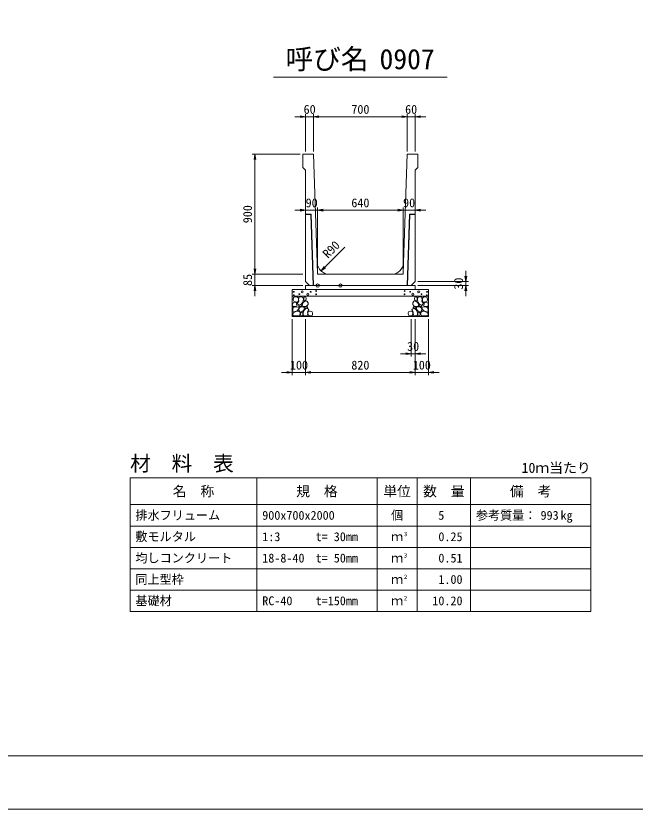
# Model space of a CAD drawing. Units: millimetres at full size, sheet at 1:50. Extents: x 50460 to 67280, y -11880 to 0.
# Drawn here: x 55290 to 59928, y -11880 to -5940 of the extents above; entities that cross this region are included whole.
import ezdxf
from ezdxf.enums import TextEntityAlignment as Align

# ---------------------------------------------------------------- set-up
doc = ezdxf.new("R2010")
doc.units = ezdxf.units.MM
doc.header["$LTSCALE"] = 50
doc.header["$PDMODE"] = 32
doc.header["$PDSIZE"] = 25
doc.linetypes.add('DASHED_SPACED', pattern=[12, 6, -6])
for name, color, linetype, lineweight in [('D-DCR-HCHn', 4, 'Continuous', 9), ('D-MTR-FRAM', 7, 'Continuous', 13), ('D-MTR-LINE', 7, 'Continuous', 13), ('D-STR-DIM', 7, 'Continuous', 13), ('D-STR-STRn', 1, 'Continuous', 13), ('D-TTL', 2, 'Continuous', 13), ('D-TTL-TXT', 7, 'Continuous', 13)]:
    doc.layers.add(name, color=color, linetype=linetype, lineweight=lineweight)
doc.layers.add('D-MTR', color=7, linetype='Continuous')
doc.layers.add('D-MTR-TXT', color=7, linetype='Continuous')
doc.styles.add('ＭＳ ゴシック', font='')
doc.styles.get('ＭＳ ゴシック').set_extended_font_data('MS Gothic')

# ---------------------------------------------------------------- blocks, each defined once
blk = doc.blocks.new('open_arrow')
at = {"color": 0, "linetype": 'Continuous', "lineweight": -2}
blk.add_lwpolyline([(7.5, 1.25), (0, 0), (7.5, -1.25)], dxfattribs=at)

msp = doc.modelspace()

# ---------------------------------------------------------------- linework, layer by layer
at = {"layer": 'D-DCR-HCHn'}
for points in [[(57398.4, -8046.3), (57382.8, -8042.84), (57368.93, -8049.77), (57367.19, -8065.37), (57370.66, -8077.51), (57388, -8082.71), (57400.13, -8082.71), (57405.33, -8074.04), (57405.33, -8054.97)], [(57412.27, -8044.57), (57407.07, -8060.17), (57408.8, -8077.51), (57396.67, -8096.58), (57412.27, -8105.25), (57429.6, -8096.58), (57440, -8082.71), (57443.47, -8060.17), (57440, -8048.04), (57429.6, -8042.84)], [(57441.74, -8086.18), (57433.07, -8106.98), (57440, -8115.65), (57460.81, -8115.65), (57469.48, -8112.18), (57478.14, -8100.05), (57478.14, -8089.64), (57469.48, -8075.78), (57459.07, -8074.04)], [(57445.21, -8048.04), (57445.21, -8068.84), (57453.87, -8074.04), (57462.54, -8068.84), (57464.28, -8056.71), (57462.54, -8046.3), (57450.41, -8042.84)], [(58298.26, -8086.18), (58306.93, -8106.98), (58300, -8115.65), (58279.19, -8115.65), (58270.52, -8112.18), (58261.86, -8100.05), (58261.86, -8089.64), (58270.52, -8075.78), (58280.93, -8074.04)], [(58294.79, -8048.04), (58294.79, -8068.84), (58286.13, -8074.04), (58277.46, -8068.84), (58275.72, -8056.71), (58277.46, -8046.3), (58289.59, -8042.84)], [(58327.73, -8044.57), (58332.93, -8060.17), (58331.2, -8077.51), (58343.33, -8096.58), (58327.73, -8105.25), (58310.4, -8096.58), (58300, -8082.71), (58296.53, -8060.17), (58300, -8048.04), (58310.4, -8042.84)], [(58341.6, -8046.3), (58357.2, -8042.84), (58371.07, -8049.77), (58372.81, -8065.37), (58369.34, -8077.51), (58352, -8082.71), (58339.87, -8082.71), (58334.67, -8074.04), (58334.67, -8054.97)], [(57365.46, -8089.64), (57360.26, -8105.25), (57367.19, -8115.65), (57384.53, -8117.38), (57396.37, -8112.3), (57391.46, -8100.05), (57394.93, -8093.11), (57388, -8086.18), (57377.6, -8082.71)], [(57398.37, -8147.24), (57411.21, -8127.98), (57409.6, -8123.17), (57391.95, -8118.35), (57375.89, -8119.96), (57364.66, -8129.59), (57363.05, -8140.82), (57364.66, -8152.06), (57377.5, -8155.27)], [(57415.73, -8105.25), (57407.07, -8112.18), (57410.53, -8117.38), (57422.67, -8117.38), (57427.87, -8115.65), (57431.34, -8108.71), (57426.14, -8103.51)], [(57443.31, -8147.24), (57451.34, -8127.98), (57444.92, -8119.96), (57425.65, -8119.96), (57417.63, -8123.17), (57409.6, -8134.4), (57409.6, -8144.03), (57417.63, -8156.87), (57427.26, -8158.48)], [(57470.6, -8185.77), (57475.41, -8171.32), (57473.81, -8155.27), (57485.05, -8137.61), (57470.6, -8129.59), (57454.55, -8137.61), (57444.92, -8150.45), (57441.71, -8171.32), (57444.92, -8182.56), (57454.55, -8187.37)], [(57467.39, -8129.59), (57475.41, -8123.17), (57472.2, -8118.35), (57460.97, -8118.35), (57456.15, -8119.96), (57452.94, -8126.38), (57457.76, -8131.19)], [(58269.4, -8185.77), (58264.59, -8171.32), (58266.19, -8155.27), (58254.95, -8137.61), (58269.4, -8129.59), (58285.45, -8137.61), (58295.08, -8150.45), (58298.29, -8171.32), (58295.08, -8182.56), (58285.45, -8187.37)], [(58272.61, -8129.59), (58264.59, -8123.17), (58267.8, -8118.35), (58279.03, -8118.35), (58283.85, -8119.96), (58287.06, -8126.38), (58282.24, -8131.19)], [(58296.69, -8147.24), (58288.66, -8127.98), (58295.08, -8119.96), (58314.35, -8119.96), (58322.37, -8123.17), (58330.4, -8134.4), (58330.4, -8144.03), (58322.37, -8156.87), (58312.74, -8158.48)], [(58324.27, -8105.25), (58332.93, -8112.18), (58329.47, -8117.38), (58317.33, -8117.38), (58312.13, -8115.65), (58308.66, -8108.71), (58313.86, -8103.51)], [(58341.63, -8147.24), (58328.79, -8127.98), (58330.4, -8123.17), (58348.05, -8118.35), (58364.11, -8119.96), (58375.34, -8129.59), (58376.95, -8140.82), (58375.34, -8152.06), (58362.5, -8155.27)], [(58374.54, -8089.64), (58379.74, -8105.25), (58372.81, -8115.65), (58355.47, -8117.38), (58343.63, -8112.3), (58348.54, -8100.05), (58345.07, -8093.11), (58352, -8086.18), (58362.4, -8082.71)], [(57404.79, -8187.37), (57416.02, -8182.56), (57419.23, -8166.51), (57412.81, -8155.27), (57401.58, -8152.06), (57387.13, -8153.66), (57371.08, -8160.08), (57363.05, -8169.72), (57363.05, -8180.95), (57367.87, -8187.37), (57387.13, -8185.77)], [(57440.1, -8182.56), (57440.1, -8163.3), (57432.08, -8158.48), (57424.05, -8163.3), (57422.44, -8174.53), (57424.05, -8184.16), (57435.29, -8187.37)], [(57483.44, -8184.16), (57497.89, -8187.37), (57510.73, -8180.95), (57512.33, -8166.51), (57509.12, -8155.27), (57493.07, -8150.45), (57481.84, -8150.45), (57477.02, -8158.48), (57477.02, -8176.14)], [(58256.56, -8184.16), (58242.11, -8187.37), (58229.27, -8180.95), (58227.67, -8166.51), (58230.88, -8155.27), (58246.93, -8150.45), (58258.16, -8150.45), (58262.98, -8158.48), (58262.98, -8176.14)], [(58299.9, -8182.56), (58299.9, -8163.3), (58307.92, -8158.48), (58315.95, -8163.3), (58317.56, -8174.53), (58315.95, -8184.16), (58304.71, -8187.37)], [(58335.21, -8187.37), (58323.98, -8182.56), (58320.77, -8166.51), (58327.19, -8155.27), (58338.42, -8152.06), (58352.87, -8153.66), (58368.92, -8160.08), (58376.95, -8169.72), (58376.95, -8180.95), (58372.13, -8187.37), (58352.87, -8185.77)]]:
    msp.add_lwpolyline(points, close=True, dxfattribs=at)
for centre, radius in [((57370.73, -8006.04), 3), ((57433.34, -8006.04), 7.5), ((57476.66, -8025.04), 7.5), ((57497.71, -8006.84), 3), ((57538.13, -7999.99), 3), ((58201.87, -7999.99), 3), ((58242.29, -8006.84), 3), ((58263.34, -8025.04), 7.5), ((58306.66, -8006.04), 7.5), ((58369.27, -8006.04), 3), ((57371.87, -8031.09), 3), ((57412.29, -8024.25), 3), ((57539.27, -8025.04), 3), ((58200.73, -8025.04), 3), ((58327.71, -8024.25), 3), ((58368.13, -8031.09), 3)]:
    msp.add_circle(centre, radius, dxfattribs=at)
at = {"layer": 'D-MTR-FRAM'}
for p, q in [((56145, -9400), (59595, -9400)), ((56145, -9400), (56145, -10400)), ((59595, -9400), (59595, -10400)), ((56145, -10400), (59595, -10400))]:
    msp.add_line(p, q, dxfattribs=at)
at = {"layer": 'D-MTR-LINE'}
for p, q in [((57095, -9400), (57095, -10400)), ((57995, -9400), (57995, -10400)), ((58295, -9400), (58295, -10400)), ((58695, -9400), (58695, -10400)), ((56145, -9600), (59595, -9600)), ((56145, -9760), (59595, -9760)), ((56145, -9920), (59595, -9920)), ((56145, -10080), (59595, -10080)), ((56145, -10240), (59595, -10240))]:
    msp.add_line(p, q, dxfattribs=at)
at = {"layer": 'D-STR-DIM'}
for p, q in [((57380, -6695), (57600, -6695)), ((57460, -6955), (57460, -6675)), ((57520, -6955), (57520, -6675)), ((57520, -6955), (57520, -6675)), ((57520, -6695), (58220, -6695)), ((58140, -6695), (58360, -6695)), ((58220, -6955), (58220, -6675)), ((58220, -6955), (58220, -6675)), ((58280, -6955), (58280, -6675)), ((57420, -6975), (57060, -6975)), ((57080, -6975), (57080, -7875)), ((57380, -7395), (57630, -7395)), ((57460, -7855), (57460, -7375)), ((57550, -7855), (57550, -7375)), ((57550, -7855), (57550, -7375)), ((57550, -7395), (58190, -7395)), ((58110, -7395), (58360, -7395)), ((58190, -7855), (58190, -7375)), ((58190, -7855), (58190, -7375)), ((58280, -7855), (58280, -7375)), ((57080, -7795), (57080, -8040)), ((57440, -7875), (57060, -7875)), ((57440, -7875), (57060, -7875)), ((58660, -7850), (58660, -8040)), ((58300, -7930), (58680, -7930)), ((57440, -7960), (57060, -7960)), ((58300, -7960), (58680, -7960)), ((57360, -8210), (57360, -8630)), ((57460, -8210), (57460, -8630)), ((57460, -8210), (57460, -8630)), ((58250, -8210), (58250, -8490)), ((58280, -8210), (58280, -8630)), ((58280, -8210), (58280, -8630)), ((58280, -8210), (58280, -8490)), ((58380, -8210), (58380, -8630)), ((58170, -8470), (58360, -8470)), ((57540, -8610), (57280, -8610)), ((57460, -8610), (58280, -8610)), ((58460, -8610), (58200, -8610))]:
    msp.add_line(p, q, dxfattribs=at)
msp.add_lwpolyline([(57576.38, -7849.94), (57604.66, -7821.66), (57753.15, -7673.17)], dxfattribs=at)
at = {"layer": 'D-STR-STRn'}
for p, q in [((57440, -6975), (57440, -7075)), ((57440, -6975), (57520, -6975)), ((57547.1, -7788), (57520, -6975)), ((58220, -6975), (58192.9, -7788)), ((58220, -6975), (58300, -6975)), ((58300, -6975), (58300, -7075)), ((57440, -7075), (57460, -7095)), ((57460, -7095), (57460, -7930)), ((58300, -7075), (58280, -7095)), ((58280, -7095), (58280, -7930)), ((57460, -7425), (57501.98, -7425)), ((57519.82, -7960), (57501.98, -7425)), ((58220.18, -7960), (58238.02, -7425)), ((58280, -7425), (58238.02, -7425)), ((57499.08, -7428), (57460, -7428)), ((57516.81, -7960), (57499.08, -7428)), ((58223.19, -7960), (58240.92, -7428)), ((58240.92, -7428), (58280, -7428)), ((57637.05, -7875), (58102.95, -7875)), ((57460, -7930), (57490, -7960)), ((58280, -7930), (58250, -7960)), ((57360, -8190), (57360, -7990)), ((57360, -7990), (58380, -7990)), ((57460, -7960), (58280, -7960)), ((57460, -7960), (57460, -7990)), ((57490, -7960), (58250, -7960)), ((58280, -7960), (58280, -7990)), ((58380, -8190), (58380, -7990)), ((57360, -8040), (58380, -8040)), ((57360, -8190), (58380, -8190))]:
    msp.add_line(p, q, dxfattribs=at)
at = {"layer": 'D-STR-STRn', "color": 2, "linetype": 'DASHED_SPACED'}
for p, q in [((57550, -7875), (57547.1, -7788)), ((58190, -7875), (58192.9, -7788)), ((57637.05, -7875), (57550, -7875)), ((58190, -7875), (58102.95, -7875))]:
    msp.add_line(p, q, dxfattribs=at)
at = {"layer": 'D-STR-STRn'}
for centre, start, end in [((57637.05, -7785), 181.90915, 270), ((58102.95, -7785), 270, 358.09085)]:
    msp.add_arc(centre, 90, start, end, dxfattribs=at)
for p in [(57550, -7960), (57550, -7960), (57720, -7960)]:
    msp.add_point(p, dxfattribs=at)
at = {"layer": 'D-TTL'}
for points in [[(50460, -11880), (67280, -11880), (67280, 0), (50460, 0)], [(50860, -11480), (66880, -11480), (66880, -400), (50860, -400)]]:
    msp.add_lwpolyline(points, close=True, dxfattribs=at)
at = {"layer": 'D-TTL-TXT'}
msp.add_line((57220, -6400), (58520, -6400), dxfattribs=at)

# ---------------------------------------------------------------- block references
at = {"layer": 'D-STR-DIM', "xscale": 5.33, "yscale": 5.33}
for p, rotation in [((57460, -6695), 180), ((58220, -6695), 180), ((58220, -6695), 180), ((57080, -6975), 270), ((57460, -7395), 180), ((58190, -7395), 180), ((58190, -7395), 180), ((57080, -7875), 90), ((57080, -7875), 90), ((57576.38, -7849.94), 45), ((58660, -7930), 90), ((57080, -7960), 270), ((58660, -7960), 270), ((58250, -8470), 180), ((57360, -8610), 180), ((58280, -8610), 180), ((58280, -8610), 180)]:
    msp.add_blockref('open_arrow', p, dxfattribs=dict(at, rotation=rotation))
for p in [(57520, -6695), (57520, -6695), (58280, -6695), (57550, -7395), (57550, -7395), (58280, -7395), (58280, -8470), (57460, -8610), (57460, -8610), (58380, -8610)]:
    msp.add_blockref('open_arrow', p, dxfattribs=at)

# ---------------------------------------------------------------- texts
at = {"layer": 'D-MTR', "style": 'ＭＳ ゴシック'}
msp.add_text('材\u3000料\u3000表', height=113.9, dxfattribs=at).set_placement((56145, -9381.85), align=Align.BOTTOM_LEFT)
msp.add_text('10ｍ当たり', height=75.95, dxfattribs=at).set_placement((59595, -9384.57), align=Align.BOTTOM_RIGHT)
at = {"layer": 'D-MTR-TXT', "style": 'ＭＳ ゴシック'}
for s, height, p in [('名\u3000称', 75.95, (56620, -9500)), ('規\u3000格', 75.95, (57545, -9500)), ('単位', 75.95, (58145, -9500)), ('数\u3000量', 75.95, (58495, -9500)), ('備\u3000考', 75.95, (59145, -9500)), ('個', 66.46, (58145, -9680)), ('ｍ', 66.46, (58145, -9840)), ('ｍ', 66.46, (58145, -10000)), ('ｍ', 66.46, (58145, -10160)), ('ｍ', 66.46, (58145, -10320))]:
    msp.add_text(s, height=height, dxfattribs=at).set_placement(p, align=Align.MIDDLE_CENTER)
for s, p in [('排水フリューム', (56185, -9680)), ('900x700x2000', (57135, -9680)), ('参考質量：    kg', (58735, -9680)), ('敷モルタル', (56185, -9840)), ('1:3', (57135, -9840)), ('t= 30mm', (57535, -9840)), ('均しコンクリート', (56185, -10000)), ('18-8-40', (57135, -10000)), ('t= 50mm', (57535, -10000)), ('同上型枠', (56185, -10160)), ('基礎材', (56185, -10320)), ('RC-40', (57135, -10320)), ('t=150mm', (57535, -10320))]:
    msp.add_text(s, height=66.46, dxfattribs=at).set_placement(p, align=Align.MIDDLE_LEFT)
for s, p in [('5', (58498.55, -9680)), ('993', (59355, -9680))]:
    msp.add_text(s, height=66.46, dxfattribs=at).set_placement(p, align=Align.MIDDLE_RIGHT)
for s, p in [('3', (58195, -9846.37)), ('3', (58195, -10006.37)), ('2', (58195, -10166.37)), ('2', (58195, -10326.37))]:
    msp.add_text(s, height=33.23, dxfattribs=at).set_placement(p, align=Align.BOTTOM_LEFT)
at = {"layer": 'D-MTR-TXT', "color": 6, "style": 'ＭＳ ゴシック'}
for s, p in [('0.25', (58635, -9840)), ('0.51', (58635, -10000)), ('1.00', (58635, -10160)), ('10.20', (58635, -10320))]:
    msp.add_text(s, height=66.46, dxfattribs=at).set_placement(p, align=Align.MIDDLE_RIGHT)
at = {"layer": 'D-STR-DIM', "style": 'ＭＳ ゴシック'}
for s, p in [('60', (57490, -6640)), ('700', (57870, -6640)), ('60', (58250, -6640)), ('90', (57505, -7340)), ('640', (57870, -7340)), ('90', (58235, -7340)), ('30', (58265, -8415)), ('100', (57410, -8555)), ('820', (57870, -8555)), ('100', (58330, -8555))]:
    msp.add_text(s, height=66.46, dxfattribs=at).set_placement(p, align=Align.MIDDLE_CENTER)
for s, p in [('900', (57025, -7425)), ('85', (57025, -7917.5)), ('30', (58605, -7945))]:
    msp.add_text(s, height=66.46, rotation=90, dxfattribs=at).set_placement(p, align=Align.MIDDLE_CENTER)
msp.add_text('R90', height=66.46, rotation=45, dxfattribs=at).set_placement((57640.93, -7774.16), align=Align.BOTTOM_LEFT)
at = {"layer": 'D-TTL-TXT', "style": 'ＭＳ ゴシック'}
for s, p in [('呼び名', (57620, -6385)), ('0907', (58220, -6385))]:
    msp.add_text(s, height=151.9, dxfattribs=at).set_placement(p, align=Align.BOTTOM_CENTER)

doc.saveas('drawing.dxf')
